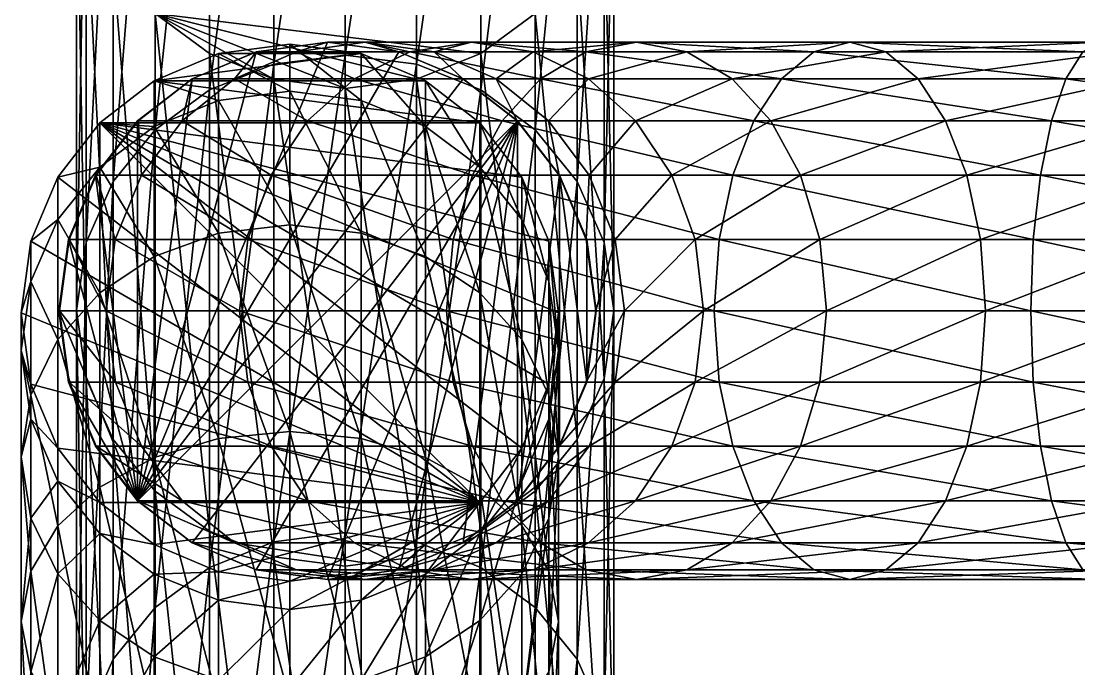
# Model space of a CAD drawing. Extents: x -41.6 to 42.5, y -37.8 to 42.9.
# Drawn here: x -40.77 to -35.76, y 33.31 to 36.38 of the extents above; entities that cross this region are included whole.
import ezdxf

# ---------------------------------------------------------------- set-up
doc = ezdxf.new("R2010")
doc.units = 0
doc.layers.add('VASSCRM', color=2, linetype='CONTINUOUS')
doc.layers.add('VASSREV', color=1, linetype='CONTINUOUS')

msp = doc.modelspace()

# ---------------------------------------------------------------- linework, layer by layer
at = {"layer": 'VASSREV', "color": 0, "extrusion": (1, 0, 0), "const_width": 0.3}
msp.add_lwpolyline([(35.6462, 63.7026, 1.00363), (35.6354, 66.6789), (-35.0995, 66.6789, 0.996383), (-35.1103, 63.7026, -0.737191)], format="xyb", dxfattribs=at)

# ---------------------------------------------------------------- meshes
at = {"layer": 'VASSCRM', "color": 0}
mesh = msp.add_polyface(dxfattribs=at)
corners = [(-39.5764, 38.4453, 83.2508), (-39.2378, 38.4887, 83.2367), (-38.8991, 38.4453, 83.2508), (-38.5947, 38.323, 83.2905), (-39.8809, 38.323, 83.2905), (-40.1389, 38.1333, 83.3521), (-38.3366, 38.1333, 83.3521), (-40.3383, 37.8879, 83.4319), (-40.4669, 37.5984, 83.5259), (-40.5125, 37.2763, 83.6306), (-40.4669, 36.9542, 83.7352), (-40.3383, 36.6647, 83.8293), (-40.1389, 36.4192, 83.9091), (-38.1372, 37.8879, 83.4319), (-38.0086, 37.5984, 83.5259), (-37.963, 37.2763, 83.6306), (-38.0086, 36.9542, 83.7352), (-38.1372, 36.6646, 83.8293), (-38.3366, 36.4192, 83.9091), (-38.5947, 36.2296, 83.9707), (-38.8991, 36.1073, 84.0104), (-39.2378, 36.0639, 84.0245), (-39.5764, 36.1073, 84.0104), (-39.8809, 36.2296, 83.9707), (-38.3366, 34.1531, 76.9347), (-38.1372, 34.3985, 76.8549), (-38.0086, 34.6881, 76.7608), (-37.963, 35.0102, 76.6562), (-38.0086, 35.3322, 76.5515), (-38.1372, 35.6218, 76.4574), (-38.3366, 35.8672, 76.3777), (-38.5947, 36.0569, 76.3161), (-38.8991, 36.1792, 76.2763), (-39.2378, 36.2225, 76.2623), (-39.5764, 36.1792, 76.2764), (-39.8809, 36.0569, 76.3161), (-40.1389, 35.8672, 76.3777), (-40.3383, 35.6218, 76.4575), (-40.4669, 35.3322, 76.5515), (-40.5125, 35.0102, 76.6562), (-40.4669, 34.6881, 76.7608), (-40.3383, 34.3985, 76.8549), (-40.1389, 34.1531, 76.9346), (-39.8809, 33.9634, 76.9963), (-39.2378, 33.9564, 69.2878)]
mesh.append_faces([[corners[k] for k in face] for face in [(0, 1, 2), (0, 2, 3), (4, 0, 3), (5, 4, 3), (5, 3, 6), (7, 5, 6), (8, 7, 6), (9, 8, 6), (10, 9, 6), (11, 10, 6), (12, 11, 6), (12, 6, 13), (12, 13, 14), (12, 14, 15), (12, 15, 16), (12, 16, 17), (12, 17, 18), (12, 18, 19), (12, 19, 20), (12, 20, 21), (12, 21, 22), (12, 22, 23), (19, 18, 24), (18, 17, 25), (17, 16, 26), (16, 15, 27), (16, 27, 26), (15, 14, 28), (15, 28, 27), (14, 13, 29), (14, 29, 28), (13, 6, 30), (13, 30, 29), (6, 3, 31), (6, 31, 30), (3, 2, 32), (3, 32, 31), (2, 1, 33), (2, 33, 32), (1, 0, 34), (1, 34, 33), (0, 4, 35), (0, 35, 34), (4, 5, 36), (4, 36, 35), (5, 7, 37), (5, 37, 36), (7, 8, 38), (7, 38, 37), (8, 9, 39), (8, 39, 38), (9, 10, 40), (9, 40, 39), (10, 11, 41), (11, 12, 42), (12, 23, 43), (32, 33, 44)]], dxfattribs={"color": 0})
mesh = msp.add_polyface(dxfattribs=at)
corners = [(-39.2378, 36.0639, 84.0245), (-38.8991, 36.1073, 84.0104), (-38.8991, 33.8411, 77.036), (-39.2378, 33.7978, 77.0501), (-38.5947, 36.2296, 83.9707), (-38.5947, 33.9635, 76.9963), (-38.3366, 34.1531, 76.9347), (-38.3366, 36.4192, 83.9091), (-38.1372, 34.3985, 76.8549), (-38.1372, 36.6646, 83.8293), (-38.0086, 34.6881, 76.7608), (-40.4669, 36.9542, 83.7352), (-40.3383, 34.3985, 76.8549), (-40.4669, 34.6881, 76.7608), (-40.3383, 36.6647, 83.8293), (-40.1389, 34.1531, 76.9346), (-40.1389, 36.4192, 83.9091), (-39.8809, 33.9634, 76.9963), (-39.8809, 36.2296, 83.9707), (-39.5764, 36.1073, 84.0104), (-39.5764, 33.8412, 77.036), (-38.8991, 31.575, 70.0616), (-38.5947, 31.6974, 70.0219), (-38.3366, 31.887, 69.9602), (-38.1372, 32.1324, 69.8805), (-38.0086, 32.422, 69.7864), (-37.963, 35.0102, 76.6562), (-37.963, 32.744, 69.6818), (-38.0086, 35.3322, 76.5515), (-38.0086, 33.0661, 69.5771), (-38.1372, 35.6218, 76.4574), (-38.1372, 33.3557, 69.483), (-38.3366, 35.8672, 76.3777), (-38.3366, 33.6011, 69.4033), (-38.5947, 36.0569, 76.3161), (-38.5947, 33.7907, 69.3417), (-38.8991, 36.1792, 76.2763), (-38.8991, 33.9131, 69.3019), (-39.2378, 33.9564, 69.2878), (-39.2378, 36.2225, 76.2623), (-39.5764, 36.1792, 76.2764), (-39.5764, 33.913, 69.3019), (-39.8809, 36.0569, 76.3161), (-39.8809, 33.7908, 69.3417), (-40.1389, 35.8672, 76.3777), (-40.1389, 33.6011, 69.4033), (-40.3383, 35.6218, 76.4575), (-40.3383, 33.3557, 69.483), (-40.4669, 35.3322, 76.5515), (-40.4669, 33.0661, 69.5771), (-40.5125, 35.0102, 76.6562), (-40.5125, 32.744, 69.6818), (-40.4669, 32.422, 69.7864), (-40.3383, 32.1324, 69.8805), (-40.1389, 31.887, 69.9602), (-39.8809, 31.6973, 70.0219), (-39.5764, 31.575, 70.0616), (-39.2378, 31.5317, 70.0757), (-38.8991, 31.6469, 62.3275), (-39.2378, 31.6903, 62.3134), (-39.5764, 31.6469, 62.3275), (-39.8809, 31.5246, 62.3672)]
mesh.append_faces([[corners[k] for k in face] for face in [(0, 1, 2), (0, 2, 3), (1, 4, 5), (1, 5, 2), (4, 6, 5), (7, 8, 6), (9, 10, 8), (11, 12, 13), (14, 15, 12), (16, 17, 15), (18, 19, 20), (18, 20, 17), (19, 0, 3), (19, 3, 20), (3, 2, 21), (2, 5, 22), (5, 6, 23), (6, 8, 24), (8, 10, 25), (8, 25, 24), (10, 26, 27), (10, 27, 25), (26, 28, 29), (26, 29, 27), (28, 30, 31), (28, 31, 29), (30, 32, 33), (30, 33, 31), (32, 34, 35), (32, 35, 33), (34, 36, 37), (34, 37, 35), (36, 38, 37), (39, 40, 41), (39, 41, 38), (40, 42, 43), (40, 43, 41), (42, 44, 45), (42, 45, 43), (44, 46, 47), (44, 47, 45), (46, 48, 49), (46, 49, 47), (48, 50, 51), (48, 51, 49), (50, 13, 52), (50, 52, 51), (13, 12, 53), (13, 53, 52), (12, 15, 54), (15, 17, 55), (17, 20, 56), (20, 3, 57), (35, 37, 58), (37, 38, 59), (38, 41, 60), (41, 43, 61)]], dxfattribs={"color": 0})
mesh = msp.add_polyface(dxfattribs=at)
corners = [(-38.7571, 35.009, 64.7162), (-39.6992, 35.3477, 63.4228), (-39.7385, 35.009, 63.4458), (-38.7249, 35.3477, 64.684), (-39.5881, 35.6521, 63.3579), (-38.6339, 35.6521, 64.593), (-39.416, 35.9102, 63.2573), (-40.3281, 35.3477, 61.9325), (-40.204, 35.6521, 61.8986), (-40.0116, 35.9102, 61.846), (-39.1932, 36.1096, 63.1271), (-39.7627, 36.1096, 61.778), (-38.9303, 36.2382, 62.9735), (-39.469, 36.2382, 61.6978), (-39.1423, 36.2838, 61.6085), (-39.9628, 36.1096, 60.3231), (-39.659, 36.2382, 60.3028), (-39.3211, 36.2838, 60.2801), (-38.9832, 36.2382, 60.2575), (-39.6598, 36.2382, 51.2802), (-39.9642, 36.1096, 51.2802), (-39.3211, 36.2838, 51.2802), (-38.9825, 36.2382, 51.2801), (-39.6598, 36.2382, 42.2801), (-39.9642, 36.1096, 42.2802), (-39.3211, 36.2838, 42.2801), (-38.9825, 36.2382, 42.2801), (-39.6598, 36.2382, 33.2801), (-39.9642, 36.1096, 33.2802), (-39.3211, 36.2838, 33.2801), (-38.9825, 36.2382, 33.2801), (-39.6598, 36.2382, 24.2801), (-39.9642, 36.1096, 24.2801), (-39.3211, 36.2838, 24.2801), (-38.9825, 36.2382, 24.2801), (-39.6598, 36.2382, 15.2801), (-39.9642, 36.1096, 15.2801), (-39.3211, 36.2838, 15.2801), (-38.9825, 36.2382, 15.2801), (-39.6598, 36.2382, 6.2801), (-39.9642, 36.1096, 6.2801), (-39.3211, 36.2838, 6.2801), (-38.9825, 36.2382, 6.2801), (-38.678, 36.1096, 6.2801), (-38.42, 35.9102, 6.2801), (-40.2223, 34.1078, 6.2801)]
mesh.append_faces([[corners[k] for k in face] for face in [(0, 1, 2), (3, 4, 1), (5, 6, 4), (2, 1, 7), (1, 4, 8), (4, 6, 9), (4, 9, 8), (6, 10, 11), (6, 11, 9), (10, 12, 13), (10, 13, 11), (12, 14, 13), (9, 11, 15), (11, 13, 16), (11, 16, 15), (13, 14, 17), (13, 17, 16), (14, 18, 17), (15, 16, 19), (15, 19, 20), (16, 17, 21), (16, 21, 19), (17, 18, 22), (17, 22, 21), (20, 19, 23), (20, 23, 24), (19, 21, 25), (19, 25, 23), (21, 22, 26), (21, 26, 25), (24, 23, 27), (24, 27, 28), (23, 25, 29), (23, 29, 27), (25, 26, 30), (25, 30, 29), (28, 27, 31), (28, 31, 32), (27, 29, 33), (27, 33, 31), (29, 30, 34), (29, 34, 33), (32, 31, 35), (32, 35, 36), (31, 33, 37), (31, 37, 35), (33, 34, 38), (33, 38, 37), (36, 35, 39), (36, 39, 40), (35, 37, 41), (35, 41, 39), (37, 38, 42), (37, 42, 41), (43, 44, 45), (42, 43, 45), (41, 42, 45), (39, 41, 45), (40, 39, 45)]], dxfattribs={"color": 0})
mesh = msp.add_polyface(dxfattribs=at)
corners = [(-37.4867, 35.009, 65.6976), (-38.7249, 35.3477, 64.684), (-38.7571, 35.009, 64.7162), (-39.6992, 35.3477, 63.4228), (-38.6339, 35.6521, 64.593), (-39.5881, 35.6521, 63.3579), (-38.4929, 35.9102, 64.452), (-39.416, 35.9102, 63.2573), (-38.3105, 36.1096, 64.2695), (-39.1932, 36.1096, 63.1271), (-38.0952, 36.2382, 64.0543), (-38.9303, 36.2382, 62.9735), (-38.6379, 36.2838, 62.8027), (-37.8557, 36.2838, 63.8148), (-38.3455, 36.2382, 62.6318), (-39.1423, 36.2838, 61.6085), (-38.8156, 36.2382, 61.5192), (-38.0826, 36.1096, 62.4782), (-38.5219, 36.1096, 61.439), (-38.273, 35.9102, 61.371), (-38.9832, 36.2382, 60.2575), (-38.6794, 36.1096, 60.2372), (-38.422, 35.9102, 60.2199), (-38.223, 35.6521, 60.2066), (-38.678, 36.1096, 51.2801), (-38.9825, 36.2382, 51.2801), (-38.42, 35.9102, 51.2801), (-38.2206, 35.6521, 51.2801), (-38.678, 36.1096, 42.2801), (-38.9825, 36.2382, 42.2801), (-38.42, 35.9102, 42.2801), (-38.2206, 35.6521, 42.2801), (-38.678, 36.1096, 33.2801), (-38.9825, 36.2382, 33.2801), (-38.42, 35.9102, 33.2801), (-38.2206, 35.6521, 33.2801), (-38.678, 36.1096, 24.2801), (-38.9825, 36.2382, 24.2801), (-38.42, 35.9102, 24.2801), (-38.2206, 35.6521, 24.2801), (-38.678, 36.1096, 15.2801), (-38.9825, 36.2382, 15.2801), (-38.42, 35.9102, 15.2801), (-38.2206, 35.6521, 15.2801), (-38.678, 36.1096, 6.2801), (-38.9825, 36.2382, 6.2801), (-38.42, 35.9102, 6.2801), (-38.2206, 35.6521, 6.2801), (-38.42, 34.1078, 6.2801)]
mesh.append_faces([[corners[k] for k in face] for face in [(0, 1, 2), (2, 1, 3), (1, 4, 5), (4, 6, 7), (6, 8, 9), (6, 9, 7), (8, 10, 11), (8, 11, 9), (10, 12, 11), (13, 14, 12), (11, 12, 15), (12, 14, 16), (12, 16, 15), (14, 17, 18), (14, 18, 16), (17, 19, 18), (15, 16, 20), (16, 18, 21), (16, 21, 20), (18, 19, 22), (18, 22, 21), (19, 23, 22), (20, 21, 24), (20, 24, 25), (21, 22, 26), (21, 26, 24), (22, 23, 27), (22, 27, 26), (25, 24, 28), (25, 28, 29), (24, 26, 30), (24, 30, 28), (26, 27, 31), (26, 31, 30), (29, 28, 32), (29, 32, 33), (28, 30, 34), (28, 34, 32), (30, 31, 35), (30, 35, 34), (33, 32, 36), (33, 36, 37), (32, 34, 38), (32, 38, 36), (34, 35, 39), (34, 39, 38), (37, 36, 40), (37, 40, 41), (36, 38, 42), (36, 42, 40), (38, 39, 43), (38, 43, 42), (41, 40, 44), (41, 44, 45), (40, 42, 46), (40, 46, 44), (42, 43, 47), (42, 47, 46), (46, 47, 48)]], dxfattribs={"color": 0})
mesh = msp.add_polyface(dxfattribs=at)
corners = [(-37.4867, 35.009, 65.6976), (-37.4637, 35.3477, 65.6583), (-38.7249, 35.3477, 64.684), (-37.3989, 35.6521, 65.5472), (-38.6339, 35.6521, 64.593), (-37.2982, 35.9102, 65.375), (-38.4929, 35.9102, 64.452), (-37.1681, 36.1096, 65.1523), (-38.3105, 36.1096, 64.2695), (-37.0145, 36.2382, 64.8894), (-38.0952, 36.2382, 64.0543), (-37.8557, 36.2838, 63.8148), (-36.8436, 36.2838, 64.597), (-37.6162, 36.2382, 63.5753), (-38.6379, 36.2838, 62.8027), (-38.3455, 36.2382, 62.6318), (-37.4009, 36.1096, 63.36), (-38.0826, 36.1096, 62.4782), (-37.2185, 35.9102, 63.1776), (-37.8598, 35.9102, 62.348), (-37.6877, 35.6521, 62.2474), (-37.0775, 35.6521, 63.0366), (-37.5766, 35.3477, 62.1825), (-36.9865, 35.3477, 62.9456), (-37.5373, 35.009, 62.1595), (-38.273, 35.9102, 61.371), (-38.0807, 35.6521, 61.3184), (-37.9566, 35.3477, 61.2845), (-37.9127, 35.009, 61.2725), (-38.223, 35.6521, 60.2066), (-38.0947, 35.3477, 60.198), (-38.0492, 35.009, 60.1949), (-38.0919, 35.3477, 51.2801), (-38.2206, 35.6521, 51.2801), (-38.0464, 35.009, 51.2801), (-38.0919, 35.3477, 42.2801), (-38.2206, 35.6521, 42.2801), (-38.0464, 35.009, 42.2801), (-38.0919, 35.3477, 33.2801), (-38.2206, 35.6521, 33.2801), (-38.0464, 35.009, 33.2801), (-38.0919, 35.3477, 24.2801), (-38.2206, 35.6521, 24.2801), (-38.0464, 35.009, 24.2801), (-38.0919, 35.3477, 15.2801), (-38.2206, 35.6521, 15.2801), (-38.0464, 35.009, 15.2801), (-38.0919, 35.3477, 6.2801), (-38.2206, 35.6521, 6.2801), (-38.0464, 35.009, 6.2801), (-38.0919, 34.6703, 6.2801), (-38.2205, 34.3659, 6.2801)]
mesh.append_faces([[corners[k] for k in face] for face in [(0, 1, 2), (1, 3, 4), (1, 4, 2), (3, 5, 6), (3, 6, 4), (5, 7, 8), (5, 8, 6), (7, 9, 10), (7, 10, 8), (9, 11, 10), (12, 13, 11), (10, 11, 14), (11, 13, 15), (13, 16, 17), (13, 17, 15), (16, 18, 19), (16, 19, 17), (18, 20, 19), (21, 22, 20), (23, 24, 22), (17, 19, 25), (19, 20, 26), (19, 26, 25), (20, 22, 27), (20, 27, 26), (22, 24, 28), (22, 28, 27), (25, 26, 29), (26, 27, 30), (26, 30, 29), (27, 28, 31), (27, 31, 30), (29, 30, 32), (29, 32, 33), (30, 31, 34), (30, 34, 32), (33, 32, 35), (33, 35, 36), (32, 34, 37), (32, 37, 35), (36, 35, 38), (36, 38, 39), (35, 37, 40), (35, 40, 38), (39, 38, 41), (39, 41, 42), (38, 40, 43), (38, 43, 41), (42, 41, 44), (42, 44, 45), (41, 43, 46), (41, 46, 44), (45, 44, 47), (45, 47, 48), (44, 46, 49), (44, 49, 47), (46, 50, 49), (47, 49, 50), (48, 47, 50), (48, 50, 51)]], dxfattribs={"color": 0})
mesh = msp.add_polyface(dxfattribs=at)
corners = [(-35.6494, 33.7343, 65.1014), (-35.7387, 33.7798, 65.4281), (-37.0145, 33.7798, 64.8894), (-36.8436, 33.7343, 64.597), (-35.8189, 33.9084, 65.7218), (-37.1681, 33.9084, 65.1522), (-35.8869, 34.1078, 65.9707), (-37.2982, 34.1078, 65.375), (-35.9395, 34.3659, 66.1631), (-37.3989, 34.3659, 65.5472), (-35.9734, 34.6703, 66.2871), (-37.4637, 34.6703, 65.6582), (-35.9854, 35.009, 66.3311), (-37.4867, 35.009, 65.6976), (-35.9734, 35.3477, 66.2871), (-37.4637, 35.3477, 65.6583), (-35.9395, 35.6521, 66.163), (-37.3989, 35.6521, 65.5472), (-35.8869, 35.9102, 65.9707), (-37.2982, 35.9102, 65.375), (-35.8189, 36.1096, 65.7218), (-37.1681, 36.1096, 65.1523), (-35.7387, 36.2382, 65.4281), (-37.0145, 36.2382, 64.8894), (-35.6494, 36.2838, 65.1014), (-36.8436, 36.2838, 64.597), (-36.6728, 36.2382, 64.3046), (-35.5602, 36.2382, 64.7747), (-36.5191, 36.1096, 64.0417), (-35.4799, 36.1096, 64.481), (-36.389, 35.9102, 63.8189), (-35.4119, 34.1078, 64.2321), (-36.5192, 33.9084, 64.0417), (-36.389, 34.1078, 63.8189), (-35.4799, 33.9084, 64.4811), (-36.6727, 33.7798, 64.3046), (-35.5602, 33.7798, 64.7747), (-38.0952, 33.7798, 64.0542), (-37.8557, 36.2838, 63.8148), (-37.6162, 36.2382, 63.5753), (-37.4009, 36.1096, 63.36), (-37.2185, 35.9102, 63.1776), (-36.2884, 35.6521, 63.6468), (-37.0775, 35.6521, 63.0366), (-36.2235, 35.3477, 63.5357), (-36.9865, 35.3477, 62.9456), (-36.2005, 35.009, 63.4964), (-36.9543, 35.009, 62.9134), (-36.2235, 34.6703, 63.5357), (-36.9865, 34.6703, 62.9456), (-36.2884, 34.3659, 63.6467), (-37.0775, 34.3659, 63.0366), (-37.2185, 34.1078, 63.1776), (-37.401, 33.9084, 63.3601), (-37.6162, 33.7798, 63.5753), (-37.8557, 33.7343, 63.8148), (-37.6877, 35.6521, 62.2474), (-37.5766, 35.3477, 62.1825), (-37.5373, 35.009, 62.1595), (-37.5767, 34.6703, 62.1825), (-37.6877, 34.3659, 62.2474)]
mesh.append_faces([[corners[k] for k in face] for face in [(0, 1, 2), (0, 2, 3), (1, 4, 5), (1, 5, 2), (4, 6, 7), (4, 7, 5), (6, 8, 9), (6, 9, 7), (8, 10, 11), (8, 11, 9), (10, 12, 13), (10, 13, 11), (12, 14, 15), (12, 15, 13), (14, 16, 17), (14, 17, 15), (16, 18, 19), (16, 19, 17), (18, 20, 21), (18, 21, 19), (20, 22, 23), (20, 23, 21), (22, 24, 25), (22, 25, 23), (24, 26, 25), (27, 28, 26), (29, 30, 28), (31, 32, 33), (34, 35, 32), (36, 3, 35), (3, 2, 37), (23, 25, 38), (25, 26, 39), (26, 28, 40), (26, 40, 39), (28, 30, 41), (28, 41, 40), (30, 42, 43), (30, 43, 41), (42, 44, 45), (42, 45, 43), (44, 46, 47), (44, 47, 45), (46, 48, 49), (46, 49, 47), (48, 50, 51), (48, 51, 49), (50, 33, 52), (50, 52, 51), (33, 32, 53), (33, 53, 52), (32, 35, 54), (32, 54, 53), (35, 3, 55), (41, 43, 56), (43, 45, 57), (45, 47, 58), (47, 49, 59), (49, 51, 60)]], dxfattribs={"color": 0})
mesh = msp.add_polyface(dxfattribs=at)
corners = [(-34.3211, 33.7343, 65.2802), (-34.3437, 33.7798, 65.6181), (-35.7387, 33.7798, 65.4281), (-35.6494, 33.7343, 65.1014), (-34.3641, 33.9084, 65.9218), (-35.8189, 33.9084, 65.7218), (-34.3813, 34.1078, 66.1793), (-35.8869, 34.1078, 65.9707), (-34.3947, 34.3659, 66.3783), (-35.9395, 34.3659, 66.1631), (-34.4032, 34.6703, 66.5066), (-35.9734, 34.6703, 66.2871), (-34.4063, 35.009, 66.5521), (-35.9854, 35.009, 66.3311), (-34.4032, 35.3477, 66.5066), (-35.9734, 35.3477, 66.2871), (-34.3946, 35.6521, 66.3783), (-35.9395, 35.6521, 66.163), (-34.3813, 35.9102, 66.1793), (-35.8869, 35.9102, 65.9707), (-34.3641, 36.1096, 65.9219), (-35.8189, 36.1096, 65.7218), (-34.3437, 36.2382, 65.6181), (-35.7387, 36.2382, 65.4281), (-34.3211, 36.2838, 65.2802), (-35.6494, 36.2838, 65.1014), (-34.2984, 36.2382, 64.9423), (-35.5602, 36.2382, 64.7747), (-34.2781, 36.1096, 64.6385), (-35.4799, 36.1096, 64.481), (-35.4119, 35.9102, 64.2321), (-34.2608, 35.9102, 64.381), (-35.3593, 35.6521, 64.0398), (-34.2475, 35.6521, 64.1821), (-35.3254, 35.3477, 63.9157), (-34.2389, 35.3477, 64.0537), (-35.3134, 35.009, 63.8717), (-34.2359, 35.009, 64.0083), (-35.3254, 34.6703, 63.9157), (-34.2389, 34.6703, 64.0538), (-35.3593, 34.3659, 64.0397), (-34.2475, 34.3659, 64.1821), (-35.4119, 34.1078, 64.2321), (-34.2608, 34.1078, 64.381), (-34.2781, 33.9084, 64.6385), (-35.4799, 33.9084, 64.4811), (-34.2984, 33.7798, 64.9423), (-35.5602, 33.7798, 64.7747), (-36.6728, 36.2382, 64.3046), (-36.5191, 36.1096, 64.0417), (-36.389, 35.9102, 63.8189), (-36.2884, 35.6521, 63.6468), (-36.2235, 35.3477, 63.5357), (-36.2005, 35.009, 63.4964), (-36.2235, 34.6703, 63.5357), (-36.2884, 34.3659, 63.6467), (-36.389, 34.1078, 63.8189), (-36.5192, 33.9084, 64.0417), (-36.6727, 33.7798, 64.3046), (-36.8436, 33.7343, 64.597)]
mesh.append_faces([[corners[k] for k in face] for face in [(0, 1, 2), (0, 2, 3), (1, 4, 5), (1, 5, 2), (4, 6, 7), (4, 7, 5), (6, 8, 9), (6, 9, 7), (8, 10, 11), (8, 11, 9), (10, 12, 13), (10, 13, 11), (12, 14, 15), (12, 15, 13), (14, 16, 17), (14, 17, 15), (16, 18, 19), (16, 19, 17), (18, 20, 21), (18, 21, 19), (20, 22, 23), (20, 23, 21), (22, 24, 25), (22, 25, 23), (24, 26, 27), (24, 27, 25), (26, 28, 29), (26, 29, 27), (28, 30, 29), (31, 32, 30), (33, 34, 32), (35, 36, 34), (37, 38, 36), (39, 40, 38), (41, 42, 40), (43, 44, 45), (43, 45, 42), (44, 46, 47), (44, 47, 45), (46, 0, 3), (46, 3, 47), (25, 27, 48), (27, 29, 49), (29, 30, 50), (30, 32, 51), (30, 51, 50), (32, 34, 52), (32, 52, 51), (34, 36, 53), (34, 53, 52), (36, 38, 54), (36, 54, 53), (38, 40, 55), (38, 55, 54), (40, 42, 56), (40, 56, 55), (42, 45, 57), (45, 47, 58), (47, 3, 59)]], dxfattribs={"color": 0})
mesh = msp.add_polyface(dxfattribs=at)
corners = [(-39.1615, 36.2291, 6.2747), (-39.8388, 36.2291, 6.2747), (-40.1432, 36.1005, 6.2747), (-38.599, 35.9011, 6.2747), (-40.4013, 35.9011, 6.2747), (-38.599, 34.0988, 6.2747), (-40.6007, 35.6431, 6.2747), (-40.7293, 35.3386, 6.2747), (-40.7749, 34.9999, 6.2747), (-40.7293, 34.6613, 6.2747), (-40.6007, 34.3568, 6.2747), (-40.4013, 34.0988, 6.2747), (-40.1432, 33.8994, 6.2747), (-40.4013, 33.9519, 5.1839), (-40.6007, 34.2008, 5.1159), (-40.7293, 34.4945, 5.0356), (-40.7749, 34.8212, 4.9464), (-40.7293, 35.1479, 4.8571), (-40.6007, 35.4416, 4.7769), (-40.4013, 35.6905, 4.7089), (-40.1432, 35.8828, 4.6563), (-39.8388, 36.0069, 4.6224), (-39.5001, 36.2747, 6.2747), (-39.5001, 36.0508, 4.6104), (-40.6007, 33.7615, 4.0767), (-40.7293, 34.0244, 3.9231), (-40.7749, 34.3167, 3.7522), (-40.7293, 34.6091, 3.5814), (-40.6007, 34.872, 3.4278), (-40.4013, 35.0948, 3.2976), (-40.1432, 35.267, 3.197), (-39.8388, 35.378, 3.1321), (-39.5001, 35.4174, 3.1091), (-40.7748, 33.5345, 2.7401), (-40.7292, 33.774, 2.5006), (-40.6007, 33.9893, 2.2854), (-40.4012, 34.1718, 2.1029), (-40.1432, 34.3128, 1.9619), (-39.8387, 34.4037, 1.871), (-39.5001, 34.4359, 1.8388)]
mesh.append_faces([[corners[k] for k in face] for face in [(0, 1, 2), (3, 2, 4), (5, 4, 6), (5, 6, 7), (5, 7, 8), (5, 8, 9), (5, 9, 10), (5, 10, 11), (5, 11, 12), (12, 11, 13), (11, 10, 14), (11, 14, 13), (10, 9, 15), (10, 15, 14), (9, 8, 16), (9, 16, 15), (8, 7, 17), (8, 17, 16), (7, 6, 18), (7, 18, 17), (6, 4, 19), (6, 19, 18), (4, 2, 20), (4, 20, 19), (2, 1, 21), (2, 21, 20), (1, 22, 23), (1, 23, 21), (13, 14, 24), (14, 15, 25), (14, 25, 24), (15, 16, 26), (15, 26, 25), (16, 17, 27), (16, 27, 26), (17, 18, 28), (17, 28, 27), (18, 19, 29), (18, 29, 28), (19, 20, 30), (19, 30, 29), (20, 21, 31), (20, 31, 30), (21, 23, 32), (21, 32, 31), (25, 26, 33), (26, 27, 34), (27, 28, 35), (27, 35, 34), (28, 29, 36), (28, 36, 35), (29, 30, 37), (29, 37, 36), (30, 31, 38), (30, 38, 37), (31, 32, 39), (31, 39, 38)]], dxfattribs={"color": 0})
mesh = msp.add_polyface(dxfattribs=at)
corners = [(-39.1615, 36.2291, 6.2747), (-39.5001, 36.2747, 6.2747), (-39.8388, 36.2291, 6.2747), (-38.857, 36.1005, 6.2747), (-40.1432, 36.1005, 6.2747), (-38.599, 35.9011, 6.2747), (-38.3995, 35.643, 6.2747), (-40.4013, 35.9011, 6.2747), (-38.271, 35.3386, 6.2747), (-38.2254, 34.9999, 6.2747), (-38.2709, 34.6613, 6.2747), (-38.3996, 34.3568, 6.2747), (-38.599, 34.0988, 6.2747), (-38.2709, 34.4945, 5.0356), (-38.2254, 34.8212, 4.9464), (-38.3996, 34.2008, 5.1159), (-38.599, 33.9519, 5.1839), (-39.1615, 36.0069, 4.6224), (-39.5001, 36.0508, 4.6104), (-38.857, 35.8828, 4.6563), (-38.599, 35.6905, 4.7089), (-38.3995, 35.4415, 4.7769), (-38.271, 35.1479, 4.8571), (-38.2709, 34.0244, 3.9231), (-38.2254, 34.3167, 3.7523), (-38.3996, 33.7615, 4.0767), (-39.1615, 35.378, 3.1321), (-39.5001, 35.4174, 3.1091), (-38.857, 35.267, 3.197), (-38.599, 35.0948, 3.2976), (-38.3995, 34.872, 3.4278), (-38.271, 34.6092, 3.5814), (-39.1614, 34.4037, 1.871), (-39.5001, 34.4359, 1.8388), (-38.857, 34.3128, 1.9619), (-38.5989, 34.1718, 2.1029), (-38.3995, 33.9893, 2.2854), (-38.2709, 33.774, 2.5007), (-38.2253, 33.5346, 2.7402), (-39.8387, 34.4037, 1.871), (-39.5001, 33.1656, 0.8573), (-39.1614, 33.1426, 0.8967)]
mesh.append_faces([[corners[k] for k in face] for face in [(0, 1, 2), (3, 0, 4), (5, 3, 4), (6, 5, 7), (8, 6, 7), (9, 8, 7), (10, 9, 7), (11, 10, 7), (12, 11, 7), (9, 10, 13), (9, 13, 14), (10, 11, 15), (10, 15, 13), (11, 12, 16), (11, 16, 15), (1, 0, 17), (1, 17, 18), (0, 3, 19), (0, 19, 17), (3, 5, 20), (3, 20, 19), (5, 6, 21), (5, 21, 20), (6, 8, 22), (6, 22, 21), (8, 9, 14), (8, 14, 22), (14, 13, 23), (14, 23, 24), (13, 15, 25), (13, 25, 23), (18, 17, 26), (18, 26, 27), (17, 19, 28), (17, 28, 26), (19, 20, 29), (19, 29, 28), (20, 21, 30), (20, 30, 29), (21, 22, 31), (21, 31, 30), (22, 14, 24), (22, 24, 31), (27, 26, 32), (27, 32, 33), (26, 28, 34), (26, 34, 32), (28, 29, 35), (28, 35, 34), (29, 30, 36), (29, 36, 35), (30, 31, 37), (30, 37, 36), (31, 24, 38), (31, 38, 37), (39, 33, 40), (33, 32, 41)]], dxfattribs={"color": 0})
mesh = msp.add_polyface(dxfattribs=at)
corners = [(-39.7385, 35.009, 63.4458), (-40.3281, 35.3477, 61.9325), (-40.372, 35.009, 61.9445), (-39.6992, 35.3477, 63.4228), (-40.204, 35.6521, 61.8986), (-40.5475, 35.3477, 60.3623), (-40.593, 35.009, 60.3654), (-40.4192, 35.6521, 60.3537), (-40.0116, 35.9102, 61.846), (-40.2202, 35.9102, 60.3404), (-39.9628, 36.1096, 60.3231), (-40.5503, 35.3477, 51.2802), (-40.5959, 35.009, 51.2802), (-40.4217, 35.6521, 51.2802), (-40.2223, 35.9102, 51.2802), (-39.9642, 36.1096, 51.2802), (-40.5503, 35.3477, 42.2802), (-40.5959, 35.009, 42.2801), (-40.4217, 35.6521, 42.2802), (-40.2223, 35.9102, 42.2802), (-39.9642, 36.1096, 42.2802), (-40.5503, 35.3477, 33.2802), (-40.5959, 35.009, 33.2801), (-40.4217, 35.6521, 33.2801), (-40.2223, 35.9102, 33.2801), (-39.9642, 36.1096, 33.2802), (-40.5503, 35.3477, 24.2801), (-40.5959, 35.009, 24.2801), (-40.4217, 35.6521, 24.2802), (-40.2223, 35.9102, 24.2802), (-39.9642, 36.1096, 24.2801), (-40.5503, 35.3477, 15.2802), (-40.5959, 35.009, 15.2801), (-40.4217, 35.6521, 15.2801), (-40.2223, 35.9102, 15.2801), (-39.9642, 36.1096, 15.2801), (-40.5503, 35.3477, 6.2801), (-40.5959, 35.009, 6.2801), (-40.4217, 35.6521, 6.2801), (-40.2223, 35.9102, 6.2801), (-39.9642, 36.1096, 6.2801), (-40.2223, 34.1078, 6.2801)]
mesh.append_faces([[corners[k] for k in face] for face in [(0, 1, 2), (3, 4, 1), (2, 1, 5), (2, 5, 6), (1, 4, 7), (1, 7, 5), (4, 8, 9), (4, 9, 7), (8, 10, 9), (6, 5, 11), (6, 11, 12), (5, 7, 13), (5, 13, 11), (7, 9, 14), (7, 14, 13), (9, 10, 15), (9, 15, 14), (12, 11, 16), (12, 16, 17), (11, 13, 18), (11, 18, 16), (13, 14, 19), (13, 19, 18), (14, 15, 20), (14, 20, 19), (17, 16, 21), (17, 21, 22), (16, 18, 23), (16, 23, 21), (18, 19, 24), (18, 24, 23), (19, 20, 25), (19, 25, 24), (22, 21, 26), (22, 26, 27), (21, 23, 28), (21, 28, 26), (23, 24, 29), (23, 29, 28), (24, 25, 30), (24, 30, 29), (27, 26, 31), (27, 31, 32), (26, 28, 33), (26, 33, 31), (28, 29, 34), (28, 34, 33), (29, 30, 35), (29, 35, 34), (32, 31, 36), (32, 36, 37), (31, 33, 38), (31, 38, 36), (33, 34, 39), (33, 39, 38), (34, 35, 40), (34, 40, 39), (39, 40, 41), (38, 39, 41)]], dxfattribs={"color": 0})
mesh = msp.add_polyface(dxfattribs=at)
corners = [(-38.4929, 34.1078, 64.452), (-39.5882, 34.3659, 63.3579), (-39.416, 34.1078, 63.2573), (-38.6339, 34.3659, 64.593), (-39.6992, 34.6703, 63.4228), (-38.7249, 34.6703, 64.6839), (-39.7385, 35.009, 63.4458), (-38.6379, 33.7343, 62.8027), (-39.469, 33.7798, 61.6978), (-39.1423, 33.7343, 61.6085), (-38.9303, 33.7798, 62.9735), (-39.1931, 33.9084, 63.1271), (-39.7627, 33.9084, 61.778), (-40.0116, 34.1078, 61.846), (-40.204, 34.3659, 61.8986), (-40.328, 34.6703, 61.9325), (-40.372, 35.009, 61.9445), (-39.659, 33.7798, 60.3028), (-39.3211, 33.7343, 60.2802), (-39.9628, 33.9084, 60.3231), (-40.2202, 34.1078, 60.3404), (-38.8156, 33.7798, 61.5192), (-39.6598, 33.7798, 51.2802), (-39.3211, 33.7343, 51.2802), (-39.9642, 33.9084, 51.2802), (-38.9832, 33.7798, 60.2575), (-38.9824, 33.7798, 51.2802), (-39.6598, 33.7798, 42.2801), (-39.3211, 33.7343, 42.2801), (-39.9642, 33.9084, 42.2801), (-38.9824, 33.7798, 42.2801), (-39.6598, 33.7798, 33.2801), (-39.3211, 33.7343, 33.2801), (-39.9642, 33.9084, 33.2801), (-38.9824, 33.7798, 33.2801), (-39.6598, 33.7798, 24.2801), (-39.3211, 33.7343, 24.2801), (-39.9642, 33.9084, 24.2801), (-38.9824, 33.7798, 24.2801), (-39.6598, 33.7798, 15.2801), (-39.3211, 33.7343, 15.2801), (-39.9642, 33.9084, 15.2801), (-38.9824, 33.7798, 15.2801), (-39.6598, 33.7798, 6.2801), (-39.3211, 33.7343, 6.2801), (-39.9642, 33.9084, 6.2801), (-38.9824, 33.7798, 6.2801), (-38.42, 35.9102, 6.2801), (-40.2223, 34.1078, 6.2801)]
mesh.append_faces([[corners[k] for k in face] for face in [(0, 1, 2), (3, 4, 1), (5, 6, 4), (7, 8, 9), (10, 11, 12), (10, 12, 8), (11, 2, 13), (11, 13, 12), (2, 1, 14), (2, 14, 13), (1, 4, 15), (1, 15, 14), (4, 6, 16), (9, 8, 17), (9, 17, 18), (8, 12, 19), (8, 19, 17), (12, 13, 20), (12, 20, 19), (21, 9, 18), (18, 17, 22), (18, 22, 23), (17, 19, 24), (17, 24, 22), (25, 18, 23), (25, 23, 26), (23, 22, 27), (23, 27, 28), (22, 24, 29), (22, 29, 27), (26, 23, 28), (26, 28, 30), (28, 27, 31), (28, 31, 32), (27, 29, 33), (27, 33, 31), (30, 28, 32), (30, 32, 34), (32, 31, 35), (32, 35, 36), (31, 33, 37), (31, 37, 35), (34, 32, 36), (34, 36, 38), (36, 35, 39), (36, 39, 40), (35, 37, 41), (35, 41, 39), (38, 36, 40), (38, 40, 42), (40, 39, 43), (40, 43, 44), (39, 41, 45), (39, 45, 43), (42, 40, 44), (42, 44, 46), (47, 44, 43), (47, 43, 45), (47, 45, 48)]], dxfattribs={"color": 0})
mesh = msp.add_polyface(dxfattribs=at)
corners = [(-37.4637, 34.6703, 65.6582), (-38.7571, 35.009, 64.7162), (-38.7249, 34.6703, 64.6839), (-37.8557, 33.7343, 63.8148), (-38.0952, 33.7798, 64.0542), (-38.9303, 33.7798, 62.9735), (-38.6379, 33.7343, 62.8027), (-38.3105, 33.9084, 64.2695), (-39.1931, 33.9084, 63.1271), (-38.4929, 34.1078, 64.452), (-39.416, 34.1078, 63.2573), (-38.6339, 34.3659, 64.593), (-39.5882, 34.3659, 63.3579), (-39.6992, 34.6703, 63.4228), (-39.7385, 35.009, 63.4458), (-39.469, 33.7798, 61.6978), (-38.0826, 33.9084, 62.4782), (-38.3455, 33.7798, 62.6318), (-38.8156, 33.7798, 61.5192), (-38.522, 33.9084, 61.439), (-39.1423, 33.7343, 61.6085), (-38.273, 34.1078, 61.371), (-38.6794, 33.9084, 60.2372), (-38.422, 34.1078, 60.2199), (-38.9832, 33.7798, 60.2575), (-39.3211, 33.7343, 60.2802), (-38.223, 34.3659, 60.2066), (-38.42, 34.1078, 51.2801), (-38.2205, 34.3659, 51.2801), (-38.678, 33.9084, 51.2801), (-38.9824, 33.7798, 51.2802), (-38.42, 34.1078, 42.2801), (-38.2205, 34.3659, 42.2801), (-38.678, 33.9084, 42.2801), (-38.9824, 33.7798, 42.2801), (-38.42, 34.1078, 33.2801), (-38.2205, 34.3659, 33.2801), (-38.678, 33.9084, 33.2801), (-38.9824, 33.7798, 33.2801), (-38.42, 34.1078, 24.2801), (-38.2205, 34.3659, 24.2801), (-38.678, 33.9084, 24.2801), (-38.9824, 33.7798, 24.2801), (-38.42, 34.1078, 15.2801), (-38.2205, 34.3659, 15.2801), (-38.678, 33.9084, 15.2801), (-38.9824, 33.7798, 15.2801), (-38.42, 34.1078, 6.2801), (-38.678, 33.9084, 6.2801), (-38.9824, 33.7798, 6.2801), (-38.2206, 35.6521, 6.2801), (-38.2205, 34.3659, 6.2801), (-38.42, 35.9102, 6.2801), (-39.3211, 33.7343, 6.2801)]
mesh.append_faces([[corners[k] for k in face] for face in [(0, 1, 2), (3, 4, 5), (3, 5, 6), (4, 7, 8), (4, 8, 5), (7, 9, 10), (7, 10, 8), (9, 11, 12), (11, 2, 13), (2, 1, 14), (6, 5, 15), (16, 17, 18), (16, 18, 19), (17, 6, 20), (17, 20, 18), (21, 19, 22), (21, 22, 23), (19, 18, 24), (19, 24, 22), (18, 25, 24), (26, 23, 27), (26, 27, 28), (23, 22, 29), (23, 29, 27), (22, 24, 30), (22, 30, 29), (28, 27, 31), (28, 31, 32), (27, 29, 33), (27, 33, 31), (29, 30, 34), (29, 34, 33), (32, 31, 35), (32, 35, 36), (31, 33, 37), (31, 37, 35), (33, 34, 38), (33, 38, 37), (36, 35, 39), (36, 39, 40), (35, 37, 41), (35, 41, 39), (37, 38, 42), (37, 42, 41), (40, 39, 43), (40, 43, 44), (39, 41, 45), (39, 45, 43), (41, 42, 46), (41, 46, 45), (44, 43, 47), (43, 45, 48), (43, 48, 47), (45, 46, 49), (45, 49, 48), (50, 51, 47), (52, 47, 48), (52, 48, 49), (52, 49, 53)]], dxfattribs={"color": 0})
mesh = msp.add_polyface(dxfattribs=at)
corners = [(-39.6992, 34.6703, 63.4228), (-40.372, 35.009, 61.9445), (-40.328, 34.6703, 61.9325), (-40.0116, 34.1078, 61.846), (-40.204, 34.3659, 61.8986), (-40.4192, 34.3659, 60.3537), (-40.2202, 34.1078, 60.3404), (-40.5475, 34.6703, 60.3623), (-40.593, 35.009, 60.3654), (-39.9628, 33.9084, 60.3231), (-40.2223, 34.1078, 51.2802), (-39.9642, 33.9084, 51.2802), (-40.4217, 34.3659, 51.2802), (-40.5503, 34.6703, 51.2802), (-40.5959, 35.009, 51.2802), (-40.2223, 34.1078, 42.2802), (-39.9642, 33.9084, 42.2801), (-40.4217, 34.3659, 42.2801), (-40.5503, 34.6703, 42.2801), (-40.5959, 35.009, 42.2801), (-40.2223, 34.1078, 33.2801), (-39.9642, 33.9084, 33.2801), (-40.4217, 34.3659, 33.2801), (-40.5503, 34.6703, 33.2801), (-40.5959, 35.009, 33.2801), (-40.2223, 34.1078, 24.2801), (-39.9642, 33.9084, 24.2801), (-40.4217, 34.3659, 24.2801), (-40.5503, 34.6703, 24.2801), (-40.5959, 35.009, 24.2801), (-40.2223, 34.1078, 15.2801), (-39.9642, 33.9084, 15.2801), (-40.4217, 34.3659, 15.2801), (-40.5503, 34.6703, 15.2801), (-40.5959, 35.009, 15.2801), (-40.2223, 34.1078, 6.2801), (-39.9642, 33.9084, 6.2801), (-40.4217, 34.3659, 6.2801), (-40.5503, 34.6703, 6.2801), (-40.5959, 35.009, 6.2801), (-40.5503, 35.3477, 6.2801), (-40.4217, 35.6521, 6.2801)]
mesh.append_faces([[corners[k] for k in face] for face in [(0, 1, 2), (3, 4, 5), (3, 5, 6), (4, 2, 7), (4, 7, 5), (2, 1, 8), (2, 8, 7), (9, 6, 10), (9, 10, 11), (6, 5, 12), (6, 12, 10), (5, 7, 13), (5, 13, 12), (7, 8, 14), (7, 14, 13), (11, 10, 15), (11, 15, 16), (10, 12, 17), (10, 17, 15), (12, 13, 18), (12, 18, 17), (13, 14, 19), (13, 19, 18), (16, 15, 20), (16, 20, 21), (15, 17, 22), (15, 22, 20), (17, 18, 23), (17, 23, 22), (18, 19, 24), (18, 24, 23), (21, 20, 25), (21, 25, 26), (20, 22, 27), (20, 27, 25), (22, 23, 28), (22, 28, 27), (23, 24, 29), (23, 29, 28), (26, 25, 30), (26, 30, 31), (25, 27, 32), (25, 32, 30), (27, 28, 33), (27, 33, 32), (28, 29, 34), (28, 34, 33), (31, 30, 35), (31, 35, 36), (30, 32, 37), (30, 37, 35), (32, 33, 38), (32, 38, 37), (33, 34, 39), (33, 39, 38), (40, 41, 35), (39, 40, 35), (38, 39, 35), (37, 38, 35)]], dxfattribs={"color": 0})
mesh = msp.add_polyface(dxfattribs=at)
corners = [(-36.8436, 33.7343, 64.597), (-38.0952, 33.7798, 64.0542), (-37.8557, 33.7343, 63.8148), (-37.0145, 33.7798, 64.8894), (-37.1681, 33.9084, 65.1522), (-38.3105, 33.9084, 64.2695), (-37.2982, 34.1078, 65.375), (-38.4929, 34.1078, 64.452), (-37.3989, 34.3659, 65.5472), (-38.6339, 34.3659, 64.593), (-37.4637, 34.6703, 65.6582), (-38.7249, 34.6703, 64.6839), (-37.4867, 35.009, 65.6976), (-38.7571, 35.009, 64.7162), (-36.6727, 33.7798, 64.3046), (-37.6162, 33.7798, 63.5753), (-36.9543, 35.009, 62.9134), (-37.5767, 34.6703, 62.1825), (-37.5373, 35.009, 62.1595), (-36.9865, 34.6703, 62.9456), (-37.6877, 34.3659, 62.2474), (-37.0775, 34.3659, 63.0366), (-37.2185, 34.1078, 63.1776), (-37.8598, 34.1078, 62.348), (-37.401, 33.9084, 63.3601), (-38.0826, 33.9084, 62.4782), (-38.3455, 33.7798, 62.6318), (-38.6379, 33.7343, 62.8027), (-37.9566, 34.6703, 61.2845), (-37.9127, 35.009, 61.2725), (-38.0807, 34.3659, 61.3184), (-38.273, 34.1078, 61.371), (-38.522, 33.9084, 61.439), (-38.0947, 34.6703, 60.198), (-38.0492, 35.009, 60.1949), (-38.223, 34.3659, 60.2066), (-38.422, 34.1078, 60.2199), (-38.0919, 34.6703, 51.2801), (-38.0464, 35.009, 51.2801), (-38.2205, 34.3659, 51.2801), (-38.0919, 34.6703, 42.2801), (-38.0464, 35.009, 42.2801), (-38.2205, 34.3659, 42.2801), (-38.0919, 34.6703, 33.2801), (-38.0464, 35.009, 33.2801), (-38.2205, 34.3659, 33.2801), (-38.0919, 34.6703, 24.2801), (-38.0464, 35.009, 24.2801), (-38.2205, 34.3659, 24.2801), (-38.0919, 34.6703, 15.2801), (-38.0464, 35.009, 15.2801), (-38.2205, 34.3659, 15.2801), (-38.0919, 34.6703, 6.2801), (-38.2205, 34.3659, 6.2801), (-38.42, 34.1078, 6.2801)]
mesh.append_faces([[corners[k] for k in face] for face in [(0, 1, 2), (3, 4, 5), (3, 5, 1), (4, 6, 7), (4, 7, 5), (6, 8, 9), (6, 9, 7), (8, 10, 11), (8, 11, 9), (10, 12, 13), (14, 2, 15), (16, 17, 18), (19, 20, 17), (21, 22, 23), (21, 23, 20), (22, 24, 25), (22, 25, 23), (24, 15, 26), (24, 26, 25), (15, 2, 27), (15, 27, 26), (18, 17, 28), (18, 28, 29), (17, 20, 30), (17, 30, 28), (20, 23, 31), (20, 31, 30), (23, 25, 32), (23, 32, 31), (29, 28, 33), (29, 33, 34), (28, 30, 35), (28, 35, 33), (30, 31, 36), (30, 36, 35), (34, 33, 37), (34, 37, 38), (33, 35, 39), (33, 39, 37), (38, 37, 40), (38, 40, 41), (37, 39, 42), (37, 42, 40), (41, 40, 43), (41, 43, 44), (40, 42, 45), (40, 45, 43), (44, 43, 46), (44, 46, 47), (43, 45, 48), (43, 48, 46), (47, 46, 49), (47, 49, 50), (46, 48, 51), (46, 51, 49), (50, 49, 52), (49, 51, 53), (49, 53, 52), (51, 54, 53)]], dxfattribs={"color": 0})
mesh = msp.add_polyface(dxfattribs=at)
corners = [(-38.599, 34.0988, 6.2747), (-39.8388, 33.7708, 6.2747), (-39.5001, 33.7252, 6.2747), (-39.1615, 33.7708, 6.2747), (-38.857, 33.8994, 6.2747), (-38.857, 33.7595, 5.2365), (-38.599, 33.9519, 5.1839), (-39.1615, 33.6355, 5.2704), (-39.5001, 33.5915, 5.2824), (-38.3996, 34.2008, 5.1159), (-38.599, 33.5387, 4.2069), (-38.3996, 33.7615, 4.0767), (-38.857, 33.3665, 4.3075), (-39.1615, 33.2555, 4.3724), (-39.5001, 33.2161, 4.3954), (-38.2254, 34.3167, 3.7523), (-38.2709, 34.0244, 3.9231), (-38.2709, 33.2951, 2.9796), (-38.2253, 33.5346, 2.7402), (-38.3995, 33.0798, 3.1949), (-38.5989, 32.8973, 3.3774), (-38.857, 32.7563, 3.5184), (-39.1614, 32.6654, 3.6093), (-39.5001, 32.6332, 3.6415), (-38.2709, 32.3516, 2.2504), (-38.2253, 32.5225, 1.958), (-38.3995, 32.198, 2.5132), (-38.5989, 32.0678, 2.736), (-38.8569, 31.9672, 2.9082), (-39.1614, 31.9023, 3.0192), (-39.5001, 31.8794, 3.0586), (-39.5001, 34.4359, 1.8388), (-39.1614, 33.1426, 0.8967), (-39.5001, 33.1656, 0.8573), (-39.1614, 34.4037, 1.871), (-38.857, 34.3128, 1.9619), (-38.857, 33.0777, 1.0077), (-38.5989, 34.1718, 2.1029), (-38.5989, 32.9771, 1.1799), (-38.3995, 33.9893, 2.2854), (-38.3995, 32.8469, 1.4027), (-38.2709, 33.774, 2.5007), (-38.2709, 32.6933, 1.6656), (-39.1614, 31.6523, 0.2678), (-39.5, 31.6643, 0.2239), (-38.857, 31.6184, 0.3919), (-38.5989, 31.5658, 0.5843), (-38.3995, 31.4978, 0.8332), (-38.2709, 31.4175, 1.1269), (-38.2253, 31.3283, 1.4535)]
mesh.append_faces([[corners[k] for k in face] for face in [(0, 1, 2), (0, 2, 3), (0, 3, 4), (0, 4, 5), (0, 5, 6), (4, 3, 7), (4, 7, 5), (3, 8, 7), (9, 6, 10), (9, 10, 11), (6, 5, 12), (6, 12, 10), (5, 7, 13), (5, 13, 12), (7, 14, 13), (15, 16, 17), (15, 17, 18), (16, 11, 19), (16, 19, 17), (11, 10, 20), (11, 20, 19), (10, 12, 21), (10, 21, 20), (12, 13, 22), (12, 22, 21), (13, 14, 23), (13, 23, 22), (18, 17, 24), (18, 24, 25), (17, 19, 26), (17, 26, 24), (19, 20, 27), (19, 27, 26), (20, 21, 28), (20, 28, 27), (21, 22, 29), (21, 29, 28), (22, 23, 30), (22, 30, 29), (31, 32, 33), (34, 35, 36), (34, 36, 32), (35, 37, 38), (35, 38, 36), (37, 39, 40), (37, 40, 38), (39, 41, 42), (39, 42, 40), (41, 18, 25), (41, 25, 42), (33, 32, 43), (33, 43, 44), (32, 36, 45), (36, 38, 46), (38, 40, 47), (40, 42, 48), (42, 25, 49)]], dxfattribs={"color": 0})
mesh = msp.add_polyface(dxfattribs=at)
corners = [(-38.599, 34.0988, 6.2747), (-40.1432, 33.8994, 6.2747), (-39.8388, 33.7708, 6.2747), (-39.1615, 33.7708, 6.2747), (-39.5001, 33.7252, 6.2747), (-39.5001, 33.5915, 5.2824), (-39.8388, 33.6354, 5.2704), (-40.1432, 33.7595, 5.2365), (-40.4013, 33.9519, 5.1839), (-39.1615, 33.6355, 5.2704), (-39.5001, 33.2161, 4.3954), (-39.8388, 33.2555, 4.3724), (-40.1432, 33.3665, 4.3075), (-40.4013, 33.5387, 4.2069), (-40.6007, 33.7615, 4.0767), (-39.8387, 32.6654, 3.6093), (-39.5001, 32.6332, 3.6415), (-40.1432, 32.7563, 3.5183), (-40.4012, 32.8973, 3.3773), (-40.6006, 33.0798, 3.1949), (-40.7293, 34.0244, 3.9231), (-40.7293, 33.2951, 2.9796), (-40.7748, 33.5345, 2.7401), (-40.7749, 34.3167, 3.7522), (-40.7292, 33.774, 2.5006), (-39.8387, 31.9023, 3.0192), (-40.1432, 31.9672, 2.9082), (-40.4012, 32.0678, 2.736), (-40.6006, 32.198, 2.5132), (-40.7292, 32.3516, 2.2503), (-40.7748, 32.5225, 1.9579), (-40.7292, 32.6933, 1.6655), (-40.6007, 33.9893, 2.2854), (-40.6006, 32.8469, 1.4026), (-40.4012, 34.1718, 2.1029), (-40.4012, 32.9771, 1.1799), (-40.1432, 34.3128, 1.9619), (-40.1432, 33.0777, 1.0077), (-39.8387, 34.4037, 1.871), (-39.8387, 33.1426, 0.8967), (-39.5001, 33.1656, 0.8573), (-40.7292, 31.4176, 1.1268), (-40.6006, 31.4978, 0.8331), (-40.4012, 31.5658, 0.5842), (-40.1432, 31.6184, 0.3919), (-39.8387, 31.6523, 0.2678), (-39.5, 31.6643, 0.2239)]
mesh.append_faces([[corners[k] for k in face] for face in [(0, 1, 2), (3, 4, 5), (4, 2, 6), (4, 6, 5), (2, 1, 7), (2, 7, 6), (1, 8, 7), (9, 5, 10), (5, 6, 11), (5, 11, 10), (6, 7, 12), (6, 12, 11), (7, 8, 13), (7, 13, 12), (8, 14, 13), (10, 11, 15), (10, 15, 16), (11, 12, 17), (11, 17, 15), (12, 13, 18), (12, 18, 17), (13, 14, 19), (13, 19, 18), (14, 20, 21), (14, 21, 19), (20, 22, 21), (23, 24, 22), (16, 15, 25), (15, 17, 26), (15, 26, 25), (17, 18, 27), (17, 27, 26), (18, 19, 28), (18, 28, 27), (19, 21, 29), (19, 29, 28), (21, 22, 30), (21, 30, 29), (22, 24, 31), (22, 31, 30), (24, 32, 33), (24, 33, 31), (32, 34, 35), (32, 35, 33), (34, 36, 37), (34, 37, 35), (36, 38, 39), (36, 39, 37), (38, 40, 39), (30, 31, 41), (31, 33, 42), (33, 35, 43), (35, 37, 44), (37, 39, 45), (39, 40, 46), (39, 46, 45)]], dxfattribs={"color": 0})
mesh = msp.add_polyface(dxfattribs=at)
corners = [(-39.2378, 33.7978, 77.0501), (-38.8991, 31.575, 70.0616), (-39.2378, 31.5317, 70.0757), (-38.8991, 33.8411, 77.036), (-38.5947, 31.6974, 70.0219), (-38.5947, 33.9635, 76.9963), (-38.3366, 31.887, 69.9602), (-38.3366, 34.1531, 76.9347), (-38.1372, 32.1324, 69.8805), (-40.3383, 34.3985, 76.8549), (-40.1389, 31.887, 69.9602), (-40.3383, 32.1324, 69.8805), (-40.1389, 34.1531, 76.9346), (-39.8809, 31.6973, 70.0219), (-39.8809, 33.9634, 76.9963), (-39.5764, 31.575, 70.0616), (-39.5764, 33.8412, 77.036), (-38.8991, 29.3089, 63.0872), (-38.5947, 29.4312, 63.0474), (-38.3366, 29.6209, 62.9858), (-38.1372, 29.8663, 62.9061), (-38.0086, 32.422, 69.7864), (-38.0086, 30.1558, 62.812), (-37.963, 32.744, 69.6818), (-37.963, 30.4779, 62.7073), (-38.0086, 33.0661, 69.5771), (-38.0086, 30.8, 62.6027), (-38.1372, 33.3557, 69.483), (-38.1372, 31.0896, 62.5086), (-38.3366, 33.6011, 69.4033), (-38.3366, 31.335, 62.4289), (-38.5947, 33.7907, 69.3417), (-38.5947, 31.5246, 62.3673), (-38.8991, 31.6469, 62.3275), (-38.8991, 33.9131, 69.3019), (-39.2378, 31.6903, 62.3134), (-39.2378, 33.9564, 69.2878), (-39.5764, 31.6469, 62.3275), (-39.5764, 33.913, 69.3019), (-39.8809, 31.5246, 62.3672), (-39.8809, 33.7908, 69.3417), (-40.1389, 33.6011, 69.4033), (-40.1389, 31.335, 62.4289), (-40.3383, 33.3557, 69.483), (-40.3383, 31.0895, 62.5086), (-40.4669, 33.0661, 69.5771), (-40.4669, 30.8, 62.6027), (-40.5125, 32.744, 69.6818), (-40.5125, 30.4779, 62.7073), (-40.4669, 32.422, 69.7864), (-40.4669, 30.1558, 62.812), (-40.3383, 29.8663, 62.9061), (-40.1389, 29.6209, 62.9858), (-39.8809, 29.4312, 63.0474), (-39.5764, 29.3089, 63.0872), (-39.2378, 29.2656, 63.1013), (-38.1372, 28.8234, 55.5342), (-38.3366, 29.0688, 55.4545), (-38.5947, 29.2585, 55.3928), (-38.8991, 29.3808, 55.3531), (-39.2378, 29.4241, 55.339), (-39.5764, 29.3808, 55.3531), (-39.8809, 29.2585, 55.3928), (-40.1389, 29.0688, 55.4545), (-40.3383, 28.8234, 55.5342)]
mesh.append_faces([[corners[k] for k in face] for face in [(0, 1, 2), (3, 4, 1), (5, 6, 4), (7, 8, 6), (9, 10, 11), (12, 13, 10), (14, 15, 13), (16, 2, 15), (2, 1, 17), (1, 4, 18), (4, 6, 19), (4, 19, 18), (6, 8, 20), (6, 20, 19), (8, 21, 22), (8, 22, 20), (21, 23, 24), (21, 24, 22), (23, 25, 26), (23, 26, 24), (25, 27, 28), (25, 28, 26), (27, 29, 30), (27, 30, 28), (29, 31, 32), (29, 32, 30), (31, 33, 32), (34, 35, 33), (36, 37, 35), (38, 39, 37), (40, 41, 42), (40, 42, 39), (41, 43, 44), (41, 44, 42), (43, 45, 46), (43, 46, 44), (45, 47, 48), (45, 48, 46), (47, 49, 50), (47, 50, 48), (49, 11, 51), (49, 51, 50), (11, 10, 52), (11, 52, 51), (10, 13, 53), (10, 53, 52), (13, 15, 54), (15, 2, 55), (26, 28, 56), (28, 30, 57), (30, 32, 58), (32, 33, 59), (33, 35, 60), (35, 37, 61), (37, 39, 62), (39, 42, 63), (42, 44, 64)]], dxfattribs={"color": 0})

doc.saveas('drawing.dxf')
